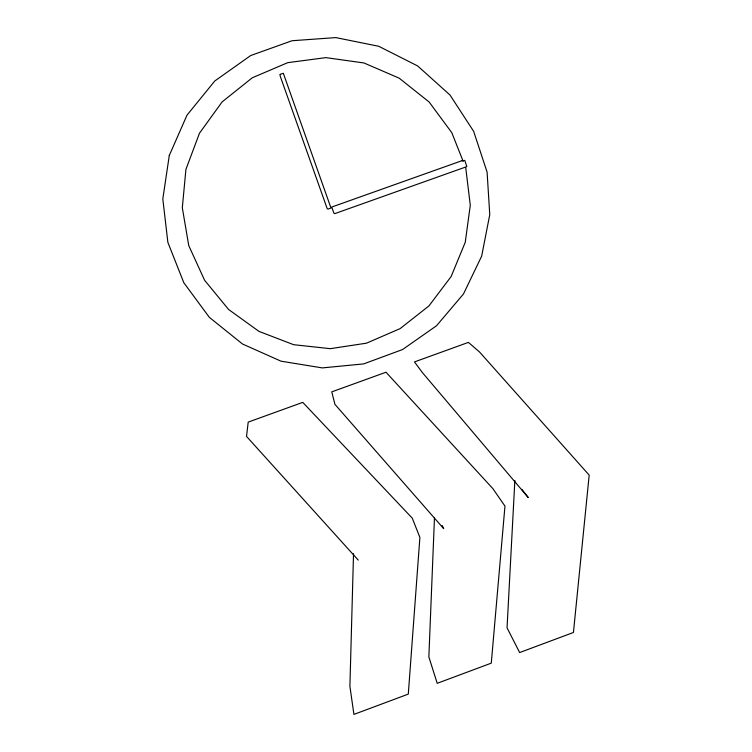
<?xml version="1.0" encoding="UTF-8"?>
<svg xmlns="http://www.w3.org/2000/svg" width="752" height="752" viewBox="0 0 752 752"><rect width="100%" height="100%" fill="white"/><g stroke="black" fill="none" stroke-linecap="round" stroke-linejoin="round"><path stroke-width="1.13" d="M353.525 553.679L349.906 686.322L353.919 714.4L408.298 694.105L419.898 537.417L412.256 518.156L302.755 402.367L248.207 422.116L246.524 436.414L358.262 560.099M434.459 518.053L428.856 656.938L437.213 683.324L491.282 663.142L504.968 506.105L492.814 488.574L386.002 372.231L331.754 391.867L334.941 404.36L443.689 528.656L442.204 525.526M514.866 480.472L507.045 627.835L519.66 652.548L573.438 632.479L589.183 475.114L479.494 351.955L468.411 342.386L414.465 361.919L422.445 372.635L528.242 497.533L521.907 489.458M463.213 161.483L451.783 132.653L429.129 102.009L399.19 78.17L363.968 62.971L325.907 57.631L287.743 62.66L252.277 77.785L222.122 101.896L199.477 133.207L185.923 169.379L182.313 207.759L188.752 245.594L204.6 280.261L228.589 309.476L258.97 331.388L293.618 344.689L330.25 348.674L366.506 343.175L400.102 328.624L428.922 305.951L451.125 276.567L465.253 242.285L470.291 205.258L465.761 167.884M280.176 74.373L280.129 75.896L327.195 208.652L327.938 209.122L330.993 208.031L283.316 73.273L280.176 74.373M169.285 155.485L162.817 198.932L167.865 242.351L183.808 282.714L209.338 317.335L242.52 344.012L281.022 361.186L322.288 367.907L363.658 363.912L402.546 349.548L436.527 325.748L463.486 293.976L481.647 256.178L489.759 214.677L487.099 172.123L473.628 131.299L450.025 95.043L417.68 65.96L378.717 46.276L335.815 37.6L292.058 40.73L250.689 55.545L214.781 80.99L186.985 115.169L169.285 155.485M462.076 160.655L331.745 207.035L333.897 213.126L334.734 213.653L466.804 166.624L464.783 160.42L462.076 160.655"/></g></svg>
